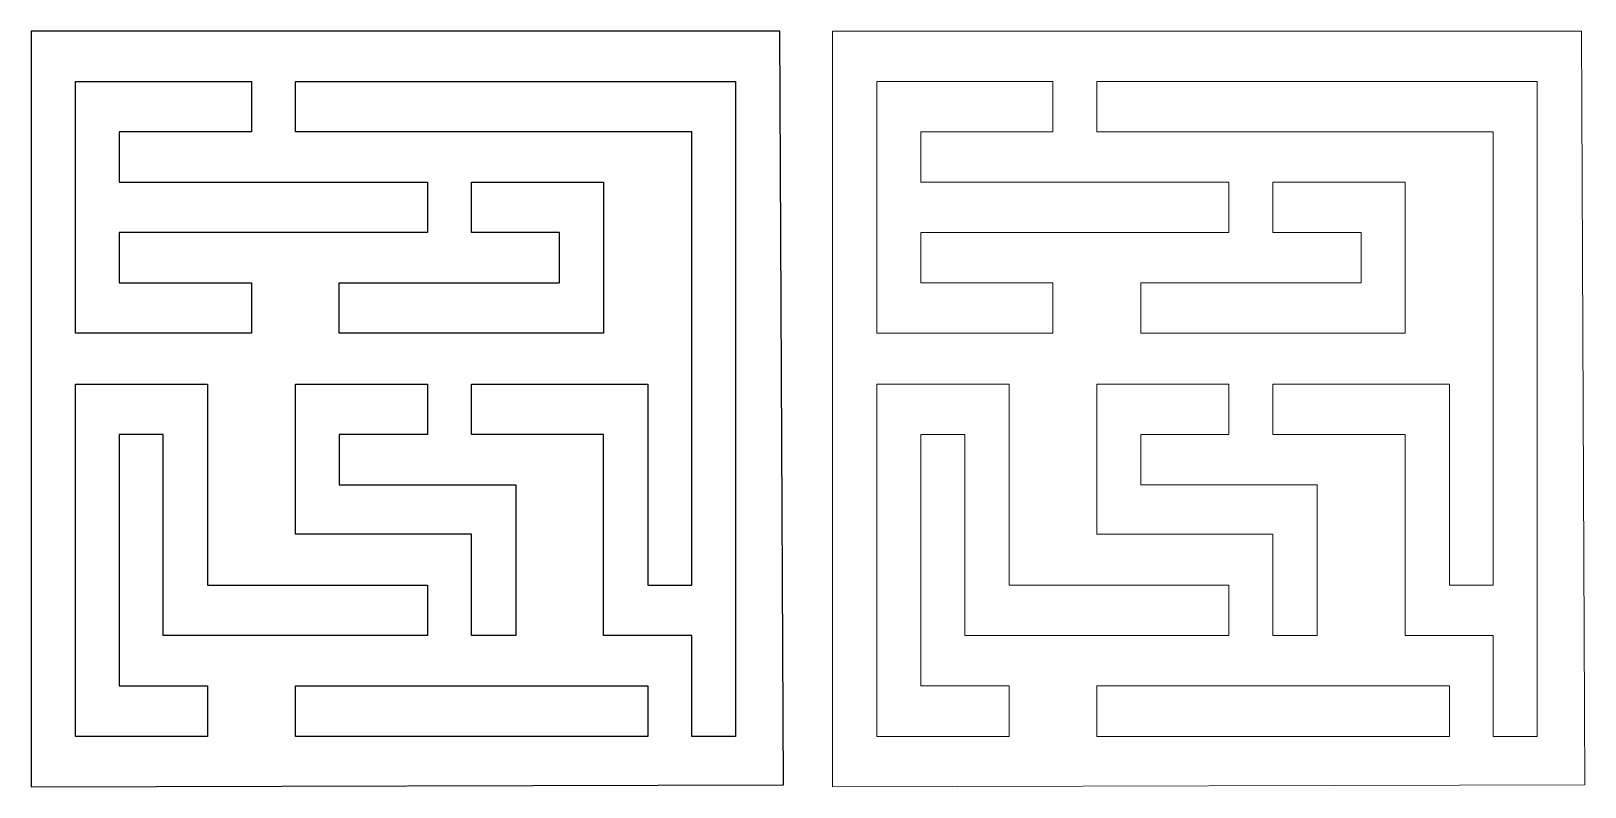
# Model space of a CAD drawing. Header units: centimetres. Extents: x -9.2 to 10.8, y -3.8 to 6.
import ezdxf

# ---------------------------------------------------------------- set-up
doc = ezdxf.new("R2010")
doc.units = ezdxf.units.CM
doc.header["$MEASUREMENT"] = 0
doc.layers.add('layer 1', color=7, linetype='Continuous')

msp = doc.modelspace()

# ---------------------------------------------------------------- linework, layer by layer
at = {"layer": 'layer 1', "color": 177}
for points, knots in [([(-9.19755, -3.75664), (-9.19755, -3.75664), (-9.19755, 5.96755), (-9.19755, 5.96755), (-9.19755, 5.96755), (-9.19755, 5.96755), (0.43804, 5.96755), (0.43804, 5.96755), (0.43804, 5.96755), (0.43804, 5.96755), (0.48234, -3.72895), (0.48234, -3.72895), (0.48234, -3.72895), (0.48234, -3.72895), (-9.19755, -3.75664), (-9.19755, -3.75664)], [0, 0, 0, 0, 0.2, 0.2, 0.2, 0.2, 0.4, 0.4, 0.4, 0.4, 0.6, 0.6, 0.6, 0.6, 1, 1, 1, 1]), ([(-4.09733, 3.37591), (-4.09733, 3.37591), (-4.09733, 4.02382), (-4.09733, 4.02382), (-4.09733, 4.02382), (-4.09733, 4.02382), (-8.06232, 4.02382), (-8.06232, 4.02382), (-8.06232, 4.02382), (-8.06232, 4.02382), (-8.06232, 4.67173), (-8.06232, 4.67173), (-8.06232, 4.67173), (-8.06232, 4.67173), (-6.36225, 4.67173), (-6.36225, 4.67173), (-6.36225, 4.67173), (-6.36225, 4.67173), (-6.36225, 5.31964), (-6.36225, 5.31964), (-6.36225, 5.31964), (-6.36225, 5.31964), (-8.62717, 5.31964), (-8.62717, 5.31964), (-8.62717, 5.31964), (-8.62717, 5.31964), (-8.62717, 2.08009), (-8.62717, 2.08009), (-8.62717, 2.08009), (-8.62717, 2.08009), (-6.36225, 2.08009), (-6.36225, 2.08009), (-6.36225, 2.08009), (-6.36225, 2.08009), (-6.36225, 2.728), (-6.36225, 2.728), (-6.36225, 2.728), (-6.36225, 2.728), (-8.06232, 2.728), (-8.06232, 2.728), (-8.06232, 2.728), (-8.06232, 2.728), (-8.06232, 3.37591), (-8.06232, 3.37591), (-8.06232, 3.37591), (-8.06232, 3.37591), (-4.09733, 3.37591), (-4.09733, 3.37591)], [0, 0, 0, 0, 0.07692308, 0.07692308, 0.07692308, 0.07692308, 0.15384615, 0.15384615, 0.15384615, 0.15384615, 0.23076923, 0.23076923, 0.23076923, 0.23076923, 0.30769231, 0.30769231, 0.30769231, 0.30769231, 0.38461538, 0.38461538, 0.38461538, 0.38461538, 0.46153846, 0.46153846, 0.46153846, 0.46153846, 0.53846154, 0.53846154, 0.53846154, 0.53846154, 0.61538462, 0.61538462, 0.61538462, 0.61538462, 0.69230769, 0.69230769, 0.69230769, 0.69230769, 0.76923077, 0.76923077, 0.76923077, 0.76923077, 0.84615385, 0.84615385, 0.84615385, 0.84615385, 1, 1, 1, 1]), ([(-3.53249, 0.77873), (-3.53249, 0.77873), (-1.83242, 0.77873), (-1.83242, 0.77873), (-1.83242, 0.77873), (-1.83242, 0.77873), (-1.83242, -1.80737), (-1.83242, -1.80737), (-1.83242, -1.80737), (-1.83242, -1.80737), (-0.69719, -1.80737), (-0.69719, -1.80737), (-0.69719, -1.80737), (-0.69719, -1.80737), (-0.69719, -3.10873), (-0.69719, -3.10873), (-0.69719, -3.10873), (-0.69719, -3.10873), (-0.13235, -3.10873), (-0.13235, -3.10873), (-0.13235, -3.10873), (-0.13235, -3.10873), (-0.13235, 5.31964), (-0.13235, 5.31964), (-0.13235, 5.31964), (-0.13235, 5.31964), (-5.79741, 5.31964), (-5.79741, 5.31964), (-5.79741, 5.31964), (-5.79741, 5.31964), (-5.79741, 4.67173), (-5.79741, 4.67173), (-5.79741, 4.67173), (-5.79741, 4.67173), (-0.69719, 4.67173), (-0.69719, 4.67173), (-0.69719, 4.67173), (-0.69719, 4.67173), (-0.69719, -1.15946), (-0.69719, -1.15946), (-0.69719, -1.15946), (-0.69719, -1.15946), (-1.26204, -1.15946), (-1.26204, -1.15946), (-1.26204, -1.15946), (-1.26204, -1.15946), (-1.26204, 1.42664), (-1.26204, 1.42664), (-1.26204, 1.42664), (-1.26204, 1.42664), (-3.53249, 1.42664), (-3.53249, 1.42664), (-3.53249, 1.42664), (-3.53249, 1.42664), (-3.53249, 0.77873), (-3.53249, 0.77873)], [0, 0, 0, 0, 0.06666667, 0.06666667, 0.06666667, 0.06666667, 0.13333333, 0.13333333, 0.13333333, 0.13333333, 0.2, 0.2, 0.2, 0.2, 0.26666667, 0.26666667, 0.26666667, 0.26666667, 0.33333333, 0.33333333, 0.33333333, 0.33333333, 0.4, 0.4, 0.4, 0.4, 0.46666667, 0.46666667, 0.46666667, 0.46666667, 0.53333333, 0.53333333, 0.53333333, 0.53333333, 0.6, 0.6, 0.6, 0.6, 0.66666667, 0.66666667, 0.66666667, 0.66666667, 0.73333333, 0.73333333, 0.73333333, 0.73333333, 0.8, 0.8, 0.8, 0.8, 0.86666667, 0.86666667, 0.86666667, 0.86666667, 1, 1, 1, 1]), ([(-3.53249, 4.02382), (-3.53249, 4.02382), (-3.53249, 3.37591), (-3.53249, 3.37591), (-3.53249, 3.37591), (-3.53249, 3.37591), (-2.39726, 3.37591), (-2.39726, 3.37591), (-2.39726, 3.37591), (-2.39726, 3.37591), (-2.39726, 2.728), (-2.39726, 2.728), (-2.39726, 2.728), (-2.39726, 2.728), (-5.23256, 2.728), (-5.23256, 2.728), (-5.23256, 2.728), (-5.23256, 2.728), (-5.23256, 2.08009), (-5.23256, 2.08009), (-5.23256, 2.08009), (-5.23256, 2.08009), (-1.83242, 2.08009), (-1.83242, 2.08009), (-1.83242, 2.08009), (-1.83242, 2.08009), (-1.83242, 4.02382), (-1.83242, 4.02382), (-1.83242, 4.02382), (-1.83242, 4.02382), (-3.53249, 4.02382), (-3.53249, 4.02382)], [0, 0, 0, 0, 0.11111111, 0.11111111, 0.11111111, 0.11111111, 0.22222222, 0.22222222, 0.22222222, 0.22222222, 0.33333333, 0.33333333, 0.33333333, 0.33333333, 0.44444444, 0.44444444, 0.44444444, 0.44444444, 0.55555556, 0.55555556, 0.55555556, 0.55555556, 0.66666667, 0.66666667, 0.66666667, 0.66666667, 0.77777778, 0.77777778, 0.77777778, 0.77777778, 1, 1, 1, 1]), ([(-7.49748, -1.80737), (-7.49748, -1.80737), (-4.09733, -1.80737), (-4.09733, -1.80737), (-4.09733, -1.80737), (-4.09733, -1.80737), (-4.09733, -1.15946), (-4.09733, -1.15946), (-4.09733, -1.15946), (-4.09733, -1.15946), (-6.9271, -1.15946), (-6.9271, -1.15946), (-6.9271, -1.15946), (-6.9271, -1.15946), (-6.9271, 1.42664), (-6.9271, 1.42664), (-6.9271, 1.42664), (-6.9271, 1.42664), (-8.62717, 1.42664), (-8.62717, 1.42664), (-8.62717, 1.42664), (-8.62717, 1.42664), (-8.62717, -3.10873), (-8.62717, -3.10873), (-8.62717, -3.10873), (-8.62717, -3.10873), (-6.9271, -3.10873), (-6.9271, -3.10873), (-6.9271, -3.10873), (-6.9271, -3.10873), (-6.9271, -2.45528), (-6.9271, -2.45528), (-6.9271, -2.45528), (-6.9271, -2.45528), (-8.06232, -2.45528), (-8.06232, -2.45528), (-8.06232, -2.45528), (-8.06232, -2.45528), (-8.06232, 0.77873), (-8.06232, 0.77873), (-8.06232, 0.77873), (-8.06232, 0.77873), (-7.49748, 0.77873), (-7.49748, 0.77873), (-7.49748, 0.77873), (-7.49748, 0.77873), (-7.49748, -1.80737), (-7.49748, -1.80737)], [0, 0, 0, 0, 0.07692308, 0.07692308, 0.07692308, 0.07692308, 0.15384615, 0.15384615, 0.15384615, 0.15384615, 0.23076923, 0.23076923, 0.23076923, 0.23076923, 0.30769231, 0.30769231, 0.30769231, 0.30769231, 0.38461538, 0.38461538, 0.38461538, 0.38461538, 0.46153846, 0.46153846, 0.46153846, 0.46153846, 0.53846154, 0.53846154, 0.53846154, 0.53846154, 0.61538462, 0.61538462, 0.61538462, 0.61538462, 0.69230769, 0.69230769, 0.69230769, 0.69230769, 0.76923077, 0.76923077, 0.76923077, 0.76923077, 0.84615385, 0.84615385, 0.84615385, 0.84615385, 1, 1, 1, 1]), ([(-4.09733, 1.42664), (-4.09733, 1.42664), (-5.79741, 1.42664), (-5.79741, 1.42664), (-5.79741, 1.42664), (-5.79741, 1.42664), (-5.79741, -0.50601), (-5.79741, -0.50601), (-5.79741, -0.50601), (-5.79741, -0.50601), (-3.53249, -0.50601), (-3.53249, -0.50601), (-3.53249, -0.50601), (-3.53249, -0.50601), (-3.53249, -1.80737), (-3.53249, -1.80737), (-3.53249, -1.80737), (-3.53249, -1.80737), (-2.96211, -1.80737), (-2.96211, -1.80737), (-2.96211, -1.80737), (-2.96211, -1.80737), (-2.96211, 0.13082), (-2.96211, 0.13082), (-2.96211, 0.13082), (-2.96211, 0.13082), (-5.23256, 0.13082), (-5.23256, 0.13082), (-5.23256, 0.13082), (-5.23256, 0.13082), (-5.23256, 0.77873), (-5.23256, 0.77873), (-5.23256, 0.77873), (-5.23256, 0.77873), (-4.09733, 0.77873), (-4.09733, 0.77873), (-4.09733, 0.77873), (-4.09733, 0.77873), (-4.09733, 1.42664), (-4.09733, 1.42664)], [0, 0, 0, 0, 0.09090909, 0.09090909, 0.09090909, 0.09090909, 0.18181818, 0.18181818, 0.18181818, 0.18181818, 0.27272727, 0.27272727, 0.27272727, 0.27272727, 0.36363636, 0.36363636, 0.36363636, 0.36363636, 0.45454545, 0.45454545, 0.45454545, 0.45454545, 0.54545455, 0.54545455, 0.54545455, 0.54545455, 0.63636364, 0.63636364, 0.63636364, 0.63636364, 0.72727273, 0.72727273, 0.72727273, 0.72727273, 0.81818182, 0.81818182, 0.81818182, 0.81818182, 1, 1, 1, 1]), ([(-1.26204, -2.45528), (-1.26204, -2.45528), (-5.79741, -2.45528), (-5.79741, -2.45528), (-5.79741, -2.45528), (-5.79741, -2.45528), (-5.79741, -3.10873), (-5.79741, -3.10873), (-5.79741, -3.10873), (-5.79741, -3.10873), (-1.26204, -3.10873), (-1.26204, -3.10873), (-1.26204, -3.10873), (-1.26204, -3.10873), (-1.26204, -2.45528), (-1.26204, -2.45528)], [0, 0, 0, 0, 0.2, 0.2, 0.2, 0.2, 0.4, 0.4, 0.4, 0.4, 0.6, 0.6, 0.6, 0.6, 1, 1, 1, 1])]:
    msp.add_open_spline(points, degree=3, knots=knots, dxfattribs=at)
at = {"layer": 'layer 1', "color": 242, "lineweight": 9}
for points, knots in [([(1.11445, -3.75664), (1.11445, -3.75664), (1.11445, 5.96755), (1.11445, 5.96755), (1.11445, 5.96755), (1.11445, 5.96755), (10.75004, 5.96755), (10.75004, 5.96755), (10.75004, 5.96755), (10.75004, 5.96755), (10.79434, -3.72895), (10.79434, -3.72895), (10.79434, -3.72895), (10.79434, -3.72895), (1.11445, -3.75664), (1.11445, -3.75664)], [0, 0, 0, 0, 0.2, 0.2, 0.2, 0.2, 0.4, 0.4, 0.4, 0.4, 0.6, 0.6, 0.6, 0.6, 1, 1, 1, 1]), ([(6.21467, 3.37591), (6.21467, 3.37591), (6.21467, 4.02382), (6.21467, 4.02382), (6.21467, 4.02382), (6.21467, 4.02382), (2.24968, 4.02382), (2.24968, 4.02382), (2.24968, 4.02382), (2.24968, 4.02382), (2.24968, 4.67173), (2.24968, 4.67173), (2.24968, 4.67173), (2.24968, 4.67173), (3.94975, 4.67173), (3.94975, 4.67173), (3.94975, 4.67173), (3.94975, 4.67173), (3.94975, 5.31964), (3.94975, 5.31964), (3.94975, 5.31964), (3.94975, 5.31964), (1.68483, 5.31964), (1.68483, 5.31964), (1.68483, 5.31964), (1.68483, 5.31964), (1.68483, 2.08009), (1.68483, 2.08009), (1.68483, 2.08009), (1.68483, 2.08009), (3.94975, 2.08009), (3.94975, 2.08009), (3.94975, 2.08009), (3.94975, 2.08009), (3.94975, 2.728), (3.94975, 2.728), (3.94975, 2.728), (3.94975, 2.728), (2.24968, 2.728), (2.24968, 2.728), (2.24968, 2.728), (2.24968, 2.728), (2.24968, 3.37591), (2.24968, 3.37591), (2.24968, 3.37591), (2.24968, 3.37591), (6.21467, 3.37591), (6.21467, 3.37591)], [0, 0, 0, 0, 0.07692308, 0.07692308, 0.07692308, 0.07692308, 0.15384615, 0.15384615, 0.15384615, 0.15384615, 0.23076923, 0.23076923, 0.23076923, 0.23076923, 0.30769231, 0.30769231, 0.30769231, 0.30769231, 0.38461538, 0.38461538, 0.38461538, 0.38461538, 0.46153846, 0.46153846, 0.46153846, 0.46153846, 0.53846154, 0.53846154, 0.53846154, 0.53846154, 0.61538462, 0.61538462, 0.61538462, 0.61538462, 0.69230769, 0.69230769, 0.69230769, 0.69230769, 0.76923077, 0.76923077, 0.76923077, 0.76923077, 0.84615385, 0.84615385, 0.84615385, 0.84615385, 1, 1, 1, 1]), ([(6.77951, 0.77873), (6.77951, 0.77873), (8.47958, 0.77873), (8.47958, 0.77873), (8.47958, 0.77873), (8.47958, 0.77873), (8.47958, -1.80737), (8.47958, -1.80737), (8.47958, -1.80737), (8.47958, -1.80737), (9.61481, -1.80737), (9.61481, -1.80737), (9.61481, -1.80737), (9.61481, -1.80737), (9.61481, -3.10873), (9.61481, -3.10873), (9.61481, -3.10873), (9.61481, -3.10873), (10.17965, -3.10873), (10.17965, -3.10873), (10.17965, -3.10873), (10.17965, -3.10873), (10.17965, 5.31964), (10.17965, 5.31964), (10.17965, 5.31964), (10.17965, 5.31964), (4.51459, 5.31964), (4.51459, 5.31964), (4.51459, 5.31964), (4.51459, 5.31964), (4.51459, 4.67173), (4.51459, 4.67173), (4.51459, 4.67173), (4.51459, 4.67173), (9.61481, 4.67173), (9.61481, 4.67173), (9.61481, 4.67173), (9.61481, 4.67173), (9.61481, -1.15946), (9.61481, -1.15946), (9.61481, -1.15946), (9.61481, -1.15946), (9.04996, -1.15946), (9.04996, -1.15946), (9.04996, -1.15946), (9.04996, -1.15946), (9.04996, 1.42664), (9.04996, 1.42664), (9.04996, 1.42664), (9.04996, 1.42664), (6.77951, 1.42664), (6.77951, 1.42664), (6.77951, 1.42664), (6.77951, 1.42664), (6.77951, 0.77873), (6.77951, 0.77873)], [0, 0, 0, 0, 0.06666667, 0.06666667, 0.06666667, 0.06666667, 0.13333333, 0.13333333, 0.13333333, 0.13333333, 0.2, 0.2, 0.2, 0.2, 0.26666667, 0.26666667, 0.26666667, 0.26666667, 0.33333333, 0.33333333, 0.33333333, 0.33333333, 0.4, 0.4, 0.4, 0.4, 0.46666667, 0.46666667, 0.46666667, 0.46666667, 0.53333333, 0.53333333, 0.53333333, 0.53333333, 0.6, 0.6, 0.6, 0.6, 0.66666667, 0.66666667, 0.66666667, 0.66666667, 0.73333333, 0.73333333, 0.73333333, 0.73333333, 0.8, 0.8, 0.8, 0.8, 0.86666667, 0.86666667, 0.86666667, 0.86666667, 1, 1, 1, 1]), ([(6.77951, 4.02382), (6.77951, 4.02382), (6.77951, 3.37591), (6.77951, 3.37591), (6.77951, 3.37591), (6.77951, 3.37591), (7.91474, 3.37591), (7.91474, 3.37591), (7.91474, 3.37591), (7.91474, 3.37591), (7.91474, 2.728), (7.91474, 2.728), (7.91474, 2.728), (7.91474, 2.728), (5.07944, 2.728), (5.07944, 2.728), (5.07944, 2.728), (5.07944, 2.728), (5.07944, 2.08009), (5.07944, 2.08009), (5.07944, 2.08009), (5.07944, 2.08009), (8.47958, 2.08009), (8.47958, 2.08009), (8.47958, 2.08009), (8.47958, 2.08009), (8.47958, 4.02382), (8.47958, 4.02382), (8.47958, 4.02382), (8.47958, 4.02382), (6.77951, 4.02382), (6.77951, 4.02382)], [0, 0, 0, 0, 0.11111111, 0.11111111, 0.11111111, 0.11111111, 0.22222222, 0.22222222, 0.22222222, 0.22222222, 0.33333333, 0.33333333, 0.33333333, 0.33333333, 0.44444444, 0.44444444, 0.44444444, 0.44444444, 0.55555556, 0.55555556, 0.55555556, 0.55555556, 0.66666667, 0.66666667, 0.66666667, 0.66666667, 0.77777778, 0.77777778, 0.77777778, 0.77777778, 1, 1, 1, 1]), ([(2.81452, -1.80737), (2.81452, -1.80737), (6.21467, -1.80737), (6.21467, -1.80737), (6.21467, -1.80737), (6.21467, -1.80737), (6.21467, -1.15946), (6.21467, -1.15946), (6.21467, -1.15946), (6.21467, -1.15946), (3.3849, -1.15946), (3.3849, -1.15946), (3.3849, -1.15946), (3.3849, -1.15946), (3.3849, 1.42664), (3.3849, 1.42664), (3.3849, 1.42664), (3.3849, 1.42664), (1.68483, 1.42664), (1.68483, 1.42664), (1.68483, 1.42664), (1.68483, 1.42664), (1.68483, -3.10873), (1.68483, -3.10873), (1.68483, -3.10873), (1.68483, -3.10873), (3.3849, -3.10873), (3.3849, -3.10873), (3.3849, -3.10873), (3.3849, -3.10873), (3.3849, -2.45528), (3.3849, -2.45528), (3.3849, -2.45528), (3.3849, -2.45528), (2.24968, -2.45528), (2.24968, -2.45528), (2.24968, -2.45528), (2.24968, -2.45528), (2.24968, 0.77873), (2.24968, 0.77873), (2.24968, 0.77873), (2.24968, 0.77873), (2.81452, 0.77873), (2.81452, 0.77873), (2.81452, 0.77873), (2.81452, 0.77873), (2.81452, -1.80737), (2.81452, -1.80737)], [0, 0, 0, 0, 0.07692308, 0.07692308, 0.07692308, 0.07692308, 0.15384615, 0.15384615, 0.15384615, 0.15384615, 0.23076923, 0.23076923, 0.23076923, 0.23076923, 0.30769231, 0.30769231, 0.30769231, 0.30769231, 0.38461538, 0.38461538, 0.38461538, 0.38461538, 0.46153846, 0.46153846, 0.46153846, 0.46153846, 0.53846154, 0.53846154, 0.53846154, 0.53846154, 0.61538462, 0.61538462, 0.61538462, 0.61538462, 0.69230769, 0.69230769, 0.69230769, 0.69230769, 0.76923077, 0.76923077, 0.76923077, 0.76923077, 0.84615385, 0.84615385, 0.84615385, 0.84615385, 1, 1, 1, 1]), ([(6.21467, 1.42664), (6.21467, 1.42664), (4.51459, 1.42664), (4.51459, 1.42664), (4.51459, 1.42664), (4.51459, 1.42664), (4.51459, -0.50601), (4.51459, -0.50601), (4.51459, -0.50601), (4.51459, -0.50601), (6.77951, -0.50601), (6.77951, -0.50601), (6.77951, -0.50601), (6.77951, -0.50601), (6.77951, -1.80737), (6.77951, -1.80737), (6.77951, -1.80737), (6.77951, -1.80737), (7.34989, -1.80737), (7.34989, -1.80737), (7.34989, -1.80737), (7.34989, -1.80737), (7.34989, 0.13082), (7.34989, 0.13082), (7.34989, 0.13082), (7.34989, 0.13082), (5.07944, 0.13082), (5.07944, 0.13082), (5.07944, 0.13082), (5.07944, 0.13082), (5.07944, 0.77873), (5.07944, 0.77873), (5.07944, 0.77873), (5.07944, 0.77873), (6.21467, 0.77873), (6.21467, 0.77873), (6.21467, 0.77873), (6.21467, 0.77873), (6.21467, 1.42664), (6.21467, 1.42664)], [0, 0, 0, 0, 0.09090909, 0.09090909, 0.09090909, 0.09090909, 0.18181818, 0.18181818, 0.18181818, 0.18181818, 0.27272727, 0.27272727, 0.27272727, 0.27272727, 0.36363636, 0.36363636, 0.36363636, 0.36363636, 0.45454545, 0.45454545, 0.45454545, 0.45454545, 0.54545455, 0.54545455, 0.54545455, 0.54545455, 0.63636364, 0.63636364, 0.63636364, 0.63636364, 0.72727273, 0.72727273, 0.72727273, 0.72727273, 0.81818182, 0.81818182, 0.81818182, 0.81818182, 1, 1, 1, 1]), ([(9.04996, -2.45528), (9.04996, -2.45528), (4.51459, -2.45528), (4.51459, -2.45528), (4.51459, -2.45528), (4.51459, -2.45528), (4.51459, -3.10873), (4.51459, -3.10873), (4.51459, -3.10873), (4.51459, -3.10873), (9.04996, -3.10873), (9.04996, -3.10873), (9.04996, -3.10873), (9.04996, -3.10873), (9.04996, -2.45528), (9.04996, -2.45528)], [0, 0, 0, 0, 0.2, 0.2, 0.2, 0.2, 0.4, 0.4, 0.4, 0.4, 0.6, 0.6, 0.6, 0.6, 1, 1, 1, 1])]:
    msp.add_open_spline(points, degree=3, knots=knots, dxfattribs=at)

doc.saveas('drawing.dxf')
